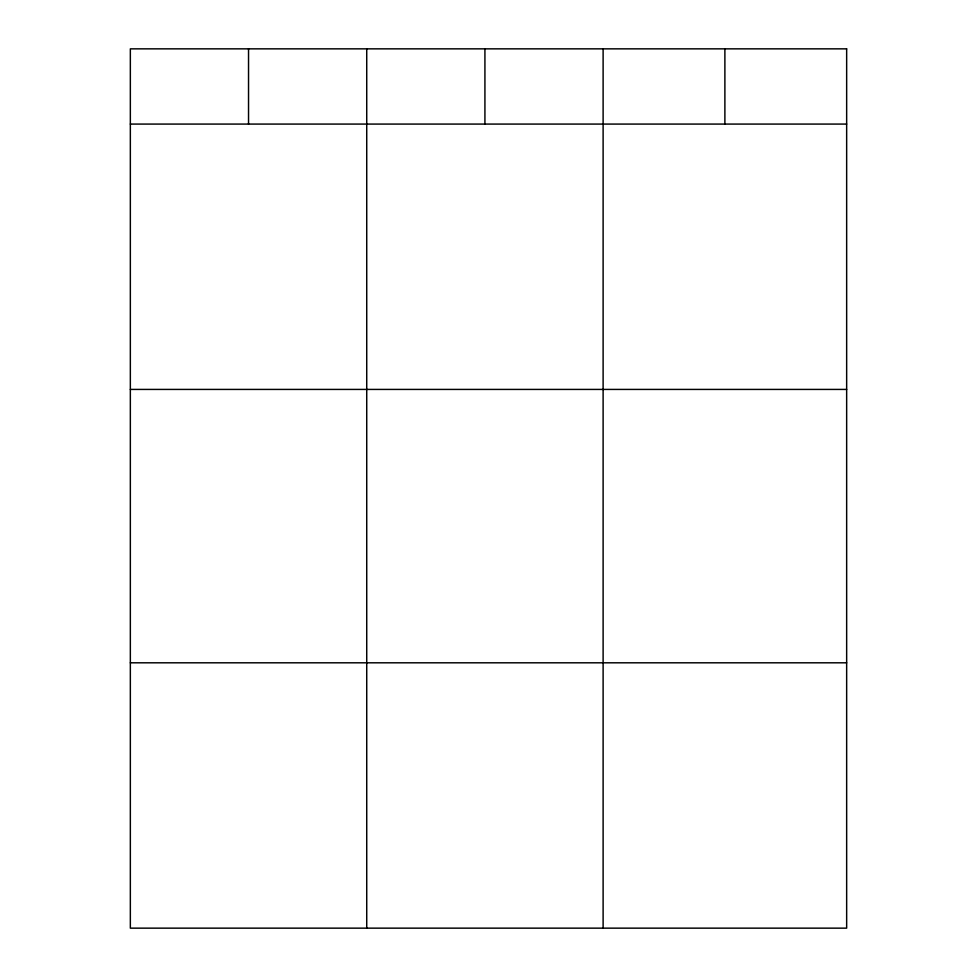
<?xml version="1.0" encoding="UTF-8"?>
<svg xmlns="http://www.w3.org/2000/svg" width="977" height="977" viewBox="0 0 977 977"><rect width="100%" height="100%" fill="white"/><g stroke="black" fill="none" stroke-linecap="round" stroke-linejoin="round"><path stroke-width="1.47" d="M130.344 124.079L846.656 124.079M130.344 389.42L846.656 389.42M130.344 662.809L846.656 662.809M724.885 48.85L724.885 124.079M603.114 48.85L603.114 928.15M484.922 48.85L484.922 124.079M366.729 48.85L366.729 928.15M248.537 48.85L248.537 124.079M846.656 48.85L130.344 48.85L130.344 928.15L846.656 928.15L846.656 48.85"/></g></svg>
